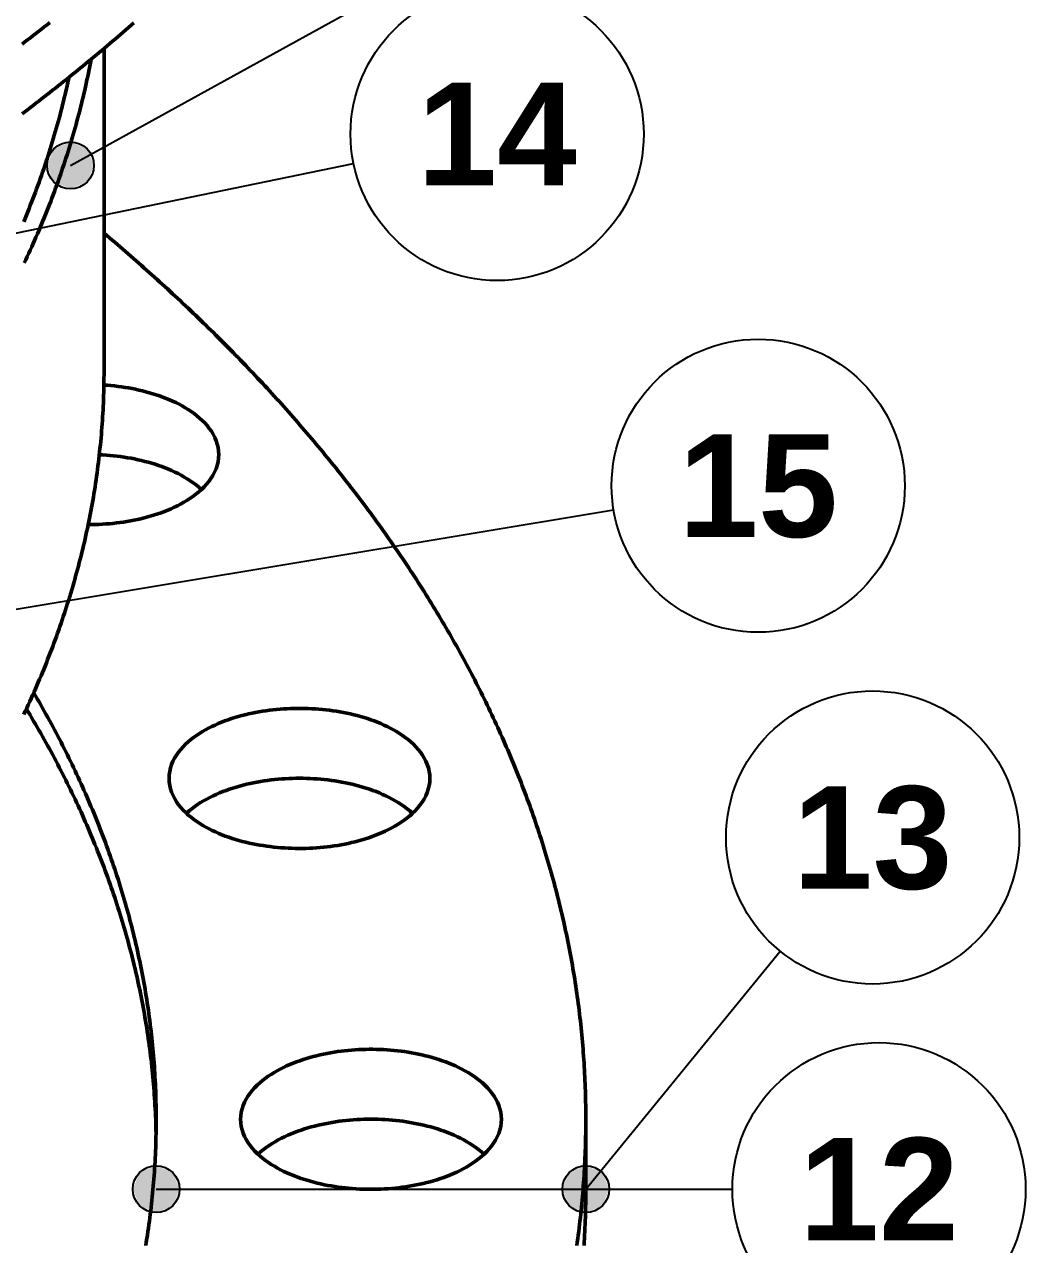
# Model space of a CAD drawing. Header units: millimetres. Extents: x 0 to 841, y 0 to 594.
# Drawn here: x 421.03 to 455.18, y 305.58 to 347.21 of the extents above; entities that cross this region are included whole.
import ezdxf
from ezdxf.enums import TextEntityAlignment as Align

# ---------------------------------------------------------------- set-up
doc = ezdxf.new("R2010")
doc.units = ezdxf.units.MM
for name, color, linetype, lineweight in [('ACH', 7, 'CONTINUOUS', 13), ('COTA', 7, 'CONTINUOUS', 25), ('FINA', 7, 'CONTINUOUS', 25), ('TXT', 7, 'CONTINUOUS', 25), ('VIS', 7, 'CONTINUOUS', 50)]:
    doc.layers.add(name, color=color, linetype=linetype, lineweight=lineweight)
doc.styles.add('STDB', font='LiberationSans-Bold.ttf')

msp = doc.modelspace()

# ---------------------------------------------------------------- hatches: boundary and pattern name
at = {"layer": 'ACH'}
h = msp.add_hatch(color=7, dxfattribs=at)
h.dxf.hatch_style = 1
h.paths.add_polyline_path([(423.403, 342.398), (423.168, 342.963), (422.603, 343.198), (422.037, 342.963), (421.803, 342.398), (422.037, 341.832), (422.603, 341.598), (423.168, 341.832)])
h = msp.add_hatch(color=7, dxfattribs=at)
h.dxf.hatch_style = 1
h.paths.add_polyline_path([(426.327, 307.47), (426.092, 308.035), (425.527, 308.27), (424.961, 308.035), (424.727, 307.47), (424.961, 306.904), (425.527, 306.67), (426.092, 306.904)])
h = msp.add_hatch(color=7, dxfattribs=at)
h.dxf.hatch_style = 1
h.paths.add_polyline_path([(440.982, 307.47), (440.748, 308.035), (440.182, 308.27), (439.617, 308.035), (439.382, 307.47), (439.617, 306.904), (440.182, 306.67), (440.748, 306.904)])

# ---------------------------------------------------------------- linework, layer by layer
at = {"layer": 'COTA'}
for p, q in [((422.603, 342.398), (441.929, 353.055)), ((357.929, 327.177), (432.26, 342.463)), ((392.851, 322.623), (441.128, 330.65)), ((440.182, 307.47), (446.806, 315.594)), ((425.527, 307.47), (445.182, 307.47))]:
    msp.add_line(p, q, dxfattribs=at)
for centre in [(422.603, 342.398), (425.527, 307.47), (440.182, 307.47)]:
    msp.add_circle(centre, 0.8, dxfattribs=at)
at = {"layer": 'FINA'}
for centre in [(437.157, 343.47), (446.061, 331.47), (449.965, 319.47), (450.182, 307.47)]:
    msp.add_circle(centre, 5, dxfattribs=at)
at = {"layer": 'VIS'}
for points in [[(420.95, 346.538), (421.045, 346.611), (421.141, 346.684), (421.236, 346.757), (421.331, 346.83), (421.426, 346.903), (421.521, 346.976), (421.616, 347.05), (421.711, 347.124), (421.805, 347.198), (421.9, 347.272)], [(420.95, 344.154), (421.045, 344.227), (421.141, 344.299), (421.236, 344.372), (421.331, 344.445), (421.426, 344.519), (421.521, 344.592), (421.616, 344.665), (421.711, 344.739), (421.805, 344.813), (421.9, 344.887), (421.994, 344.961), (422.088, 345.036), (422.183, 345.11), (422.277, 345.185), (422.37, 345.259), (422.464, 345.334), (422.558, 345.41), (422.651, 345.485), (422.744, 345.56), (422.838, 345.636), (422.931, 345.712), (423.024, 345.788), (423.117, 345.864), (423.209, 345.94), (423.302, 346.016), (423.394, 346.093), (423.486, 346.17), (423.579, 346.246), (423.671, 346.324), (423.762, 346.401), (423.854, 346.478), (423.946, 346.556), (424.037, 346.633), (424.129, 346.711), (424.22, 346.789), (424.311, 346.867), (424.402, 346.946), (424.492, 347.024), (424.583, 347.103), (424.674, 347.182), (424.764, 347.261)], [(423.747, 346.388), (423.747, 335.377)], [(421.028, 339.074), (421.08, 339.183), (421.13, 339.292), (421.181, 339.401), (421.231, 339.51), (421.28, 339.62), (421.329, 339.729), (421.378, 339.839), (421.426, 339.949), (421.474, 340.06), (421.521, 340.17), (421.568, 340.281), (421.615, 340.392), (421.661, 340.503), (421.706, 340.614), (421.752, 340.725), (421.796, 340.837), (421.84, 340.949), (421.884, 341.06), (421.928, 341.173), (421.97, 341.285), (422.013, 341.397), (422.055, 341.51), (422.096, 341.623), (422.137, 341.736), (422.178, 341.849), (422.218, 341.962), (422.258, 342.076), (422.297, 342.189), (422.335, 342.303), (422.374, 342.417), (422.411, 342.531), (422.448, 342.646), (422.485, 342.76), (422.521, 342.875), (422.557, 342.989), (422.592, 343.104), (422.627, 343.219), (422.661, 343.335), (422.695, 343.45), (422.728, 343.565), (422.761, 343.681), (422.793, 343.797), (422.825, 343.913), (422.856, 344.029), (422.887, 344.145), (422.917, 344.261), (422.947, 344.378), (422.976, 344.494), (423.005, 344.611), (423.033, 344.728), (423.06, 344.845), (423.088, 344.962), (423.114, 345.079), (423.14, 345.197), (423.166, 345.314), (423.191, 345.432), (423.215, 345.549), (423.239, 345.667), (423.262, 345.785), (423.285, 345.903), (423.308, 346.021)], [(421.008, 340.479), (421.054, 340.59), (421.099, 340.702), (421.144, 340.813), (421.189, 340.925), (421.233, 341.037), (421.277, 341.149), (421.32, 341.261), (421.363, 341.373), (421.405, 341.486), (421.447, 341.598), (421.489, 341.711), (421.53, 341.824), (421.57, 341.938), (421.61, 342.051), (421.65, 342.165), (421.689, 342.278), (421.727, 342.392), (421.765, 342.506), (421.803, 342.621), (421.84, 342.735), (421.876, 342.85), (421.912, 342.964), (421.948, 343.079), (421.983, 343.194), (422.018, 343.309), (422.052, 343.425), (422.085, 343.54), (422.119, 343.656), (422.151, 343.771), (422.183, 343.887), (422.215, 344.003), (422.246, 344.119), (422.276, 344.236), (422.306, 344.352), (422.336, 344.469), (422.365, 344.585), (422.393, 344.702), (422.421, 344.819), (422.449, 344.936), (422.476, 345.054), (422.502, 345.171), (422.528, 345.288), (422.553, 345.406)], [(440.182, 309.854), (440.182, 309.974), (440.181, 310.094), (440.18, 310.214), (440.178, 310.334), (440.176, 310.455), (440.174, 310.575), (440.17, 310.695), (440.167, 310.815), (440.163, 310.935), (440.158, 311.055), (440.153, 311.175), (440.148, 311.295), (440.142, 311.414), (440.135, 311.534), (440.128, 311.654), (440.121, 311.774), (440.113, 311.894), (440.105, 312.014), (440.096, 312.133), (440.087, 312.253), (440.077, 312.373), (440.067, 312.493), (440.056, 312.612), (440.045, 312.732), (440.033, 312.851), (440.021, 312.971), (440.009, 313.09), (439.995, 313.209), (439.982, 313.329), (439.968, 313.448), (439.953, 313.567), (439.939, 313.686), (439.923, 313.805), (439.907, 313.925), (439.891, 314.043), (439.874, 314.162), (439.857, 314.281), (439.839, 314.4), (439.821, 314.519), (439.802, 314.637), (439.783, 314.756), (439.764, 314.874), (439.744, 314.993), (439.723, 315.111), (439.702, 315.229), (439.681, 315.347), (439.659, 315.466), (439.637, 315.584), (439.614, 315.701), (439.591, 315.819), (439.567, 315.937), (439.543, 316.055), (439.519, 316.172), (439.494, 316.29), (439.468, 316.407), (439.442, 316.524), (439.416, 316.641), (439.389, 316.758), (439.362, 316.875), (439.334, 316.992), (439.306, 317.109), (439.278, 317.226), (439.249, 317.342), (439.22, 317.459), (439.19, 317.575), (439.16, 317.691), (439.129, 317.807), (439.098, 317.923), (439.066, 318.039), (439.034, 318.155), (439.002, 318.27), (438.969, 318.386), (438.936, 318.501), (438.902, 318.617), (438.868, 318.732), (438.834, 318.847), (438.799, 318.962), (438.763, 319.076), (438.728, 319.191), (438.691, 319.306), (438.655, 319.42), (438.618, 319.534), (438.58, 319.648), (438.543, 319.762), (438.504, 319.876), (438.466, 319.99), (438.427, 320.103), (438.387, 320.217), (438.348, 320.33), (438.307, 320.443), (438.267, 320.556), (438.226, 320.669), (438.184, 320.782), (438.143, 320.894), (438.1, 321.007), (438.058, 321.119), (438.015, 321.231), (437.972, 321.343), (437.928, 321.455), (437.884, 321.567), (437.839, 321.678), (437.794, 321.79), (437.749, 321.901), (437.704, 322.012), (437.658, 322.123), (437.611, 322.234), (437.565, 322.344), (437.517, 322.455), (437.47, 322.565), (437.422, 322.675), (437.374, 322.785), (437.325, 322.895), (437.276, 323.005), (437.227, 323.114), (437.177, 323.223), (437.127, 323.333), (437.077, 323.442), (437.026, 323.55), (436.975, 323.659), (436.924, 323.768), (436.872, 323.876), (436.82, 323.984), (436.767, 324.092), (436.715, 324.2), (436.661, 324.308), (436.608, 324.415), (436.554, 324.523), (436.5, 324.63), (436.445, 324.737), (436.391, 324.844), (436.335, 324.95), (436.28, 325.057), (436.224, 325.163), (436.168, 325.269), (436.111, 325.375), (436.055, 325.481), (435.997, 325.586), (435.94, 325.692), (435.882, 325.797), (435.824, 325.902), (435.766, 326.007), (435.707, 326.112), (435.648, 326.216), (435.588, 326.321), (435.529, 326.425), (435.469, 326.529), (435.409, 326.633), (435.348, 326.737), (435.287, 326.84), (435.226, 326.943), (435.164, 327.046), (435.102, 327.149), (435.04, 327.252), (434.978, 327.355), (434.915, 327.457), (434.852, 327.559), (434.789, 327.661), (434.725, 327.763), (434.662, 327.865), (434.597, 327.966), (434.533, 328.068), (434.468, 328.169), (434.403, 328.27), (434.338, 328.371), (434.272, 328.471), (434.206, 328.572), (434.14, 328.672), (434.074, 328.772), (434.007, 328.872), (433.94, 328.971), (433.873, 329.071), (433.806, 329.17), (433.738, 329.269), (433.67, 329.368), (433.601, 329.467), (433.533, 329.566), (433.464, 329.664), (433.395, 329.762), (433.326, 329.86), (433.256, 329.958), (433.186, 330.056), (433.116, 330.153), (433.046, 330.251), (432.975, 330.348), (432.904, 330.445), (432.833, 330.541), (432.762, 330.638), (432.69, 330.734), (432.618, 330.831), (432.546, 330.927), (432.474, 331.022), (432.401, 331.118), (432.328, 331.213), (432.255, 331.309), (432.182, 331.404), (432.108, 331.499), (432.034, 331.593), (431.96, 331.688), (431.886, 331.782), (431.811, 331.876), (431.737, 331.97), (431.662, 332.064), (431.587, 332.158), (431.511, 332.251), (431.435, 332.345), (431.36, 332.438), (431.283, 332.53), (431.207, 332.623), (431.131, 332.716), (431.054, 332.808), (430.977, 332.9), (430.9, 332.992), (430.822, 333.084), (430.745, 333.176), (430.667, 333.267), (430.589, 333.358), (430.51, 333.449), (430.432, 333.54), (430.353, 333.631), (430.274, 333.721), (430.195, 333.812), (430.116, 333.902), (430.036, 333.992), (429.957, 334.082), (429.877, 334.171), (429.797, 334.261), (429.716, 334.35), (429.636, 334.439), (429.555, 334.528), (429.474, 334.617), (429.393, 334.705), (429.312, 334.794), (429.23, 334.882), (429.149, 334.97), (429.067, 335.058), (428.985, 335.145), (428.902, 335.233), (428.82, 335.32), (428.737, 335.407), (428.654, 335.494), (428.571, 335.581), (428.488, 335.667), (428.405, 335.754), (428.321, 335.84), (428.237, 335.926), (428.153, 336.012), (428.069, 336.098), (427.985, 336.183), (427.901, 336.269), (427.816, 336.354), (427.731, 336.439), (427.646, 336.524), (427.561, 336.608), (427.476, 336.693), (427.39, 336.777), (427.304, 336.861), (427.219, 336.945), (427.133, 337.029), (427.046, 337.112), (426.96, 337.196), (426.874, 337.279), (426.787, 337.362), (426.7, 337.445), (426.613, 337.528), (426.526, 337.61), (426.438, 337.693), (426.351, 337.775), (426.263, 337.857), (426.175, 337.939), (426.087, 338.021), (425.999, 338.102), (425.911, 338.184), (425.823, 338.265), (425.734, 338.346), (425.645, 338.427), (425.556, 338.508), (425.467, 338.588), (425.378, 338.668), (425.289, 338.749), (425.199, 338.829), (425.109, 338.909), (425.02, 338.988), (424.93, 339.068), (424.84, 339.147), (424.749, 339.226), (424.659, 339.305), (424.568, 339.384), (424.478, 339.463), (424.387, 339.542), (424.296, 339.62), (424.205, 339.698), (424.114, 339.776), (424.022, 339.854), (423.931, 339.932), (423.839, 340.009), (423.747, 340.087)], [(421.01, 323.669), (421.062, 323.778), (421.113, 323.887), (421.163, 323.996), (421.213, 324.105), (421.263, 324.214), (421.312, 324.323), (421.361, 324.433), (421.409, 324.543), (421.457, 324.653), (421.504, 324.763), (421.551, 324.874), (421.598, 324.984), (421.644, 325.095), (421.69, 325.206), (421.735, 325.317), (421.78, 325.429), (421.824, 325.54), (421.868, 325.652), (421.912, 325.764), (421.954, 325.876), (421.997, 325.988), (422.039, 326.101), (422.081, 326.213), (422.122, 326.326), (422.163, 326.439), (422.203, 326.552), (422.242, 326.665), (422.282, 326.779), (422.32, 326.892), (422.359, 327.006), (422.397, 327.12), (422.434, 327.234), (422.471, 327.348), (422.507, 327.463), (422.543, 327.577), (422.578, 327.692), (422.613, 327.807), (422.648, 327.922), (422.682, 328.037), (422.715, 328.152), (422.748, 328.268), (422.78, 328.383), (422.812, 328.499), (422.844, 328.615), (422.875, 328.731), (422.905, 328.847), (422.935, 328.963), (422.964, 329.08), (422.993, 329.196), (423.021, 329.313), (423.049, 329.43), (423.076, 329.547), (423.103, 329.664), (423.129, 329.781), (423.155, 329.898), (423.18, 330.015), (423.205, 330.133), (423.229, 330.25), (423.253, 330.368), (423.276, 330.486), (423.298, 330.604), (423.32, 330.722), (423.342, 330.84), (423.362, 330.958), (423.383, 331.076), (423.403, 331.195), (423.422, 331.313), (423.441, 331.432), (423.459, 331.55), (423.476, 331.669), (423.494, 331.788), (423.51, 331.907), (423.526, 332.026), (423.541, 332.145), (423.556, 332.264), (423.571, 332.383), (423.585, 332.502), (423.598, 332.622), (423.61, 332.741), (423.623, 332.861), (423.634, 332.98), (423.645, 333.1), (423.656, 333.219), (423.665, 333.339), (423.675, 333.458), (423.683, 333.578), (423.692, 333.698), (423.699, 333.818), (423.706, 333.938), (423.713, 334.057), (423.719, 334.177), (423.724, 334.297), (423.729, 334.417), (423.733, 334.537), (423.737, 334.657), (423.74, 334.777), (423.743, 334.897), (423.745, 335.017), (423.746, 335.137), (423.747, 335.257), (423.747, 335.377)], [(423.743, 334.905), (423.863, 334.896), (423.984, 334.885), (424.104, 334.873), (424.225, 334.859), (424.345, 334.843), (424.464, 334.825), (424.584, 334.805), (424.703, 334.784), (424.822, 334.76), (424.94, 334.734), (425.058, 334.707), (425.175, 334.677), (425.292, 334.645), (425.408, 334.611), (425.523, 334.574), (425.638, 334.536), (425.752, 334.494), (425.865, 334.451), (425.977, 334.405), (426.088, 334.356), (426.197, 334.305), (426.305, 334.25), (426.412, 334.193), (426.517, 334.133), (426.62, 334.069), (426.721, 334.002), (426.819, 333.932), (426.915, 333.858), (427.008, 333.78), (427.097, 333.698), (427.182, 333.612), (427.263, 333.522), (427.339, 333.427), (427.408, 333.329), (427.471, 333.225), (427.527, 333.118), (427.574, 333.006), (427.612, 332.891), (427.64, 332.774), (427.657, 332.654), (427.662, 332.533)], [(423.587, 332.529), (423.708, 332.522), (423.829, 332.514), (423.949, 332.504), (424.07, 332.492), (424.19, 332.479), (424.31, 332.463), (424.429, 332.446), (424.549, 332.427), (424.668, 332.406), (424.786, 332.383), (424.905, 332.358), (425.022, 332.331), (425.14, 332.301), (425.257, 332.27), (425.373, 332.237), (425.488, 332.201), (425.603, 332.163), (425.717, 332.123), (425.83, 332.08), (425.942, 332.035), (426.053, 331.987), (426.163, 331.937), (426.272, 331.883), (426.379, 331.827), (426.484, 331.768), (426.587, 331.705), (426.689, 331.639), (426.788, 331.57), (426.885, 331.498), (426.978, 331.421), (427.068, 331.341)], [(427.662, 332.533), (427.656, 332.409), (427.638, 332.286), (427.609, 332.165), (427.569, 332.047), (427.52, 331.933), (427.461, 331.823), (427.395, 331.718), (427.322, 331.617), (427.243, 331.521), (427.159, 331.429), (427.07, 331.342), (426.977, 331.26), (426.881, 331.181), (426.782, 331.106), (426.679, 331.035), (426.575, 330.968), (426.468, 330.904), (426.359, 330.844)], [(426.359, 330.844), (426.252, 330.788), (426.143, 330.735), (426.034, 330.685), (425.923, 330.638), (425.81, 330.593), (425.697, 330.551), (425.583, 330.511), (425.469, 330.474), (425.353, 330.439), (425.237, 330.406), (425.12, 330.375), (425.003, 330.346), (424.885, 330.319), (424.767, 330.295), (424.648, 330.272), (424.529, 330.251), (424.41, 330.232), (424.291, 330.215), (424.171, 330.2), (424.051, 330.187), (423.931, 330.175), (423.81, 330.166), (423.69, 330.158), (423.569, 330.152), (423.449, 330.148), (423.328, 330.145), (423.207, 330.144)], [(425.527, 309.854), (425.526, 309.975), (425.526, 310.095), (425.524, 310.216), (425.522, 310.337), (425.52, 310.457), (425.517, 310.578), (425.513, 310.699), (425.509, 310.819), (425.504, 310.94), (425.499, 311.06), (425.493, 311.181), (425.486, 311.301), (425.479, 311.422), (425.472, 311.542), (425.464, 311.663), (425.455, 311.783), (425.446, 311.903), (425.436, 312.023), (425.426, 312.144), (425.415, 312.264), (425.403, 312.384), (425.391, 312.504), (425.379, 312.624), (425.366, 312.744), (425.352, 312.864), (425.338, 312.984), (425.323, 313.103), (425.308, 313.223), (425.292, 313.343), (425.276, 313.462), (425.259, 313.582), (425.241, 313.701), (425.223, 313.82), (425.205, 313.94), (425.185, 314.059), (425.166, 314.178), (425.146, 314.297), (425.125, 314.416), (425.104, 314.534), (425.082, 314.653), (425.06, 314.772), (425.037, 314.89), (425.013, 315.008), (424.989, 315.127), (424.965, 315.245), (424.94, 315.363), (424.915, 315.481), (424.889, 315.599), (424.862, 315.716), (424.835, 315.834), (424.808, 315.951), (424.779, 316.069), (424.751, 316.186), (424.722, 316.303), (424.692, 316.42), (424.662, 316.537), (424.631, 316.654), (424.6, 316.77), (424.569, 316.887), (424.537, 317.003), (424.504, 317.119), (424.471, 317.235), (424.437, 317.351), (424.403, 317.467), (424.369, 317.582), (424.333, 317.698), (424.298, 317.813), (424.262, 317.928), (424.225, 318.043), (424.188, 318.158), (424.151, 318.273), (424.113, 318.387), (424.074, 318.502), (424.035, 318.616), (423.996, 318.73), (423.956, 318.844), (423.916, 318.957), (423.875, 319.071), (423.834, 319.184), (423.792, 319.298), (423.75, 319.411), (423.707, 319.523), (423.664, 319.636), (423.62, 319.749), (423.576, 319.861), (423.532, 319.973), (423.487, 320.085), (423.441, 320.197), (423.396, 320.309), (423.349, 320.42), (423.303, 320.531), (423.256, 320.642), (423.208, 320.753), (423.16, 320.864), (423.112, 320.974), (423.063, 321.085), (423.014, 321.195), (422.964, 321.305), (422.914, 321.415), (422.863, 321.524), (422.812, 321.634), (422.761, 321.743), (422.709, 321.852), (422.657, 321.961), (422.604, 322.069), (422.551, 322.178), (422.498, 322.286), (422.444, 322.394), (422.39, 322.502), (422.336, 322.609), (422.281, 322.717), (422.225, 322.824), (422.169, 322.931), (422.113, 323.038), (422.057, 323.144), (422, 323.251), (421.943, 323.357), (421.885, 323.463), (421.827, 323.568), (421.768, 323.674), (421.71, 323.779), (421.65, 323.885), (421.591, 323.99), (421.531, 324.094), (421.471, 324.199), (421.41, 324.303), (421.349, 324.407)], [(425.522, 309.368), (425.52, 309.489), (425.517, 309.61), (425.513, 309.73), (425.509, 309.851), (425.504, 309.972), (425.499, 310.092), (425.493, 310.213), (425.486, 310.333), (425.479, 310.454), (425.472, 310.574), (425.463, 310.695), (425.455, 310.815), (425.445, 310.935), (425.436, 311.055), (425.425, 311.176), (425.414, 311.296), (425.403, 311.416), (425.391, 311.536), (425.378, 311.656), (425.365, 311.776), (425.352, 311.896), (425.337, 312.016), (425.323, 312.136), (425.307, 312.255), (425.291, 312.375), (425.275, 312.495), (425.258, 312.614), (425.241, 312.733), (425.222, 312.853), (425.204, 312.972), (425.185, 313.091), (425.165, 313.21), (425.145, 313.329), (425.124, 313.448), (425.103, 313.567), (425.081, 313.686), (425.059, 313.804), (425.036, 313.923), (425.013, 314.041), (424.989, 314.159), (424.964, 314.278), (424.939, 314.396), (424.914, 314.514), (424.888, 314.631), (424.861, 314.749), (424.834, 314.867), (424.806, 314.984), (424.778, 315.102), (424.75, 315.219), (424.721, 315.336), (424.691, 315.453), (424.661, 315.57), (424.63, 315.687), (424.599, 315.803), (424.567, 315.92), (424.535, 316.036), (424.503, 316.152), (424.47, 316.268), (424.436, 316.384), (424.402, 316.5), (424.367, 316.616), (424.332, 316.731), (424.296, 316.846), (424.26, 316.961), (424.224, 317.076), (424.187, 317.191), (424.149, 317.306), (424.111, 317.421), (424.073, 317.535), (424.034, 317.649), (423.994, 317.763), (423.954, 317.877), (423.914, 317.991), (423.873, 318.104), (423.832, 318.218), (423.79, 318.331), (423.748, 318.444), (423.705, 318.557), (423.662, 318.67), (423.618, 318.782), (423.574, 318.895), (423.53, 319.007), (423.485, 319.119), (423.439, 319.231), (423.394, 319.342), (423.347, 319.454), (423.301, 319.565), (423.253, 319.676), (423.206, 319.787), (423.158, 319.898), (423.109, 320.008), (423.061, 320.119), (423.011, 320.229), (422.962, 320.339), (422.911, 320.448), (422.861, 320.558), (422.81, 320.667), (422.758, 320.777), (422.707, 320.886), (422.654, 320.994), (422.602, 321.103), (422.549, 321.211), (422.495, 321.32), (422.442, 321.428), (422.387, 321.536), (422.333, 321.643), (422.278, 321.751), (422.222, 321.858), (422.167, 321.965), (422.11, 322.072), (422.054, 322.178), (421.997, 322.285), (421.94, 322.391), (421.882, 322.497), (421.824, 322.603), (421.765, 322.708), (421.706, 322.814), (421.647, 322.919), (421.588, 323.024), (421.528, 323.128), (421.467, 323.233), (421.407, 323.337), (421.346, 323.441), (421.284, 323.545), (421.223, 323.649), (421.161, 323.753), (421.098, 323.856)], [(425.965, 321.485), (425.97, 321.606), (425.987, 321.725), (426.015, 321.843), (426.052, 321.957), (426.099, 322.068), (426.155, 322.176), (426.217, 322.279), (426.287, 322.378), (426.362, 322.472), (426.442, 322.562), (426.527, 322.648), (426.616, 322.73), (426.708, 322.807), (426.804, 322.881), (426.902, 322.952), (427.002, 323.019), (427.105, 323.082), (427.21, 323.142), (427.316, 323.2), (427.424, 323.254), (427.533, 323.305), (427.643, 323.354), (427.755, 323.4), (427.867, 323.444), (427.981, 323.485), (428.095, 323.524), (428.21, 323.56), (428.326, 323.595), (428.443, 323.627), (428.56, 323.656), (428.677, 323.684), (428.795, 323.71), (428.913, 323.734), (429.032, 323.756), (429.151, 323.776), (429.27, 323.794), (429.39, 323.81), (429.51, 323.824), (429.63, 323.836), (429.75, 323.847), (429.871, 323.856), (429.991, 323.863), (430.112, 323.868), (430.232, 323.872), (430.353, 323.874), (430.474, 323.874), (430.595, 323.872), (430.715, 323.868), (430.836, 323.863), (430.956, 323.856), (431.077, 323.847), (431.197, 323.836), (431.317, 323.824), (431.437, 323.81), (431.557, 323.794), (431.676, 323.776), (431.795, 323.756), (431.914, 323.734), (432.032, 323.71), (432.15, 323.684), (432.268, 323.656), (432.385, 323.627), (432.501, 323.595), (432.617, 323.56), (432.732, 323.524), (432.846, 323.485), (432.96, 323.444), (433.072, 323.4), (433.184, 323.354), (433.294, 323.305), (433.403, 323.254), (433.511, 323.2), (433.617, 323.142), (433.722, 323.082), (433.825, 323.019), (433.925, 322.952), (434.023, 322.881), (434.119, 322.807), (434.211, 322.73), (434.3, 322.648), (434.385, 322.562), (434.465, 322.472), (434.54, 322.378), (434.61, 322.279), (434.673, 322.176), (434.728, 322.068), (434.775, 321.957), (434.812, 321.843), (434.84, 321.725), (434.857, 321.606), (434.863, 321.485)], [(433.559, 319.796), (433.452, 319.74), (433.342, 319.687), (433.232, 319.637), (433.12, 319.589), (433.007, 319.544), (432.893, 319.502), (432.779, 319.462), (432.663, 319.424), (432.547, 319.389), (432.43, 319.356), (432.312, 319.325), (432.194, 319.296), (432.076, 319.269), (431.957, 319.245), (431.838, 319.222), (431.718, 319.201), (431.598, 319.183), (431.478, 319.166), (431.357, 319.151), (431.236, 319.138), (431.115, 319.126), (430.994, 319.117), (430.873, 319.109), (430.752, 319.103), (430.63, 319.099), (430.509, 319.097), (430.387, 319.097), (430.266, 319.098), (430.144, 319.101), (430.023, 319.106), (429.902, 319.112), (429.781, 319.121), (429.66, 319.131), (429.539, 319.143), (429.418, 319.157), (429.298, 319.173), (429.177, 319.191), (429.057, 319.21), (428.938, 319.232), (428.819, 319.255), (428.7, 319.281), (428.582, 319.308), (428.464, 319.338), (428.347, 319.37), (428.23, 319.404), (428.114, 319.44), (427.999, 319.479), (427.885, 319.52), (427.771, 319.563), (427.659, 319.609), (427.547, 319.658), (427.437, 319.71), (427.329, 319.764), (427.222, 319.821), (427.116, 319.882), (427.013, 319.945), (426.911, 320.012), (426.812, 320.083), (426.716, 320.157), (426.623, 320.235), (426.533, 320.317), (426.448, 320.403), (426.366, 320.493), (426.29, 320.588), (426.22, 320.687), (426.157, 320.791), (426.101, 320.898), (426.053, 321.01), (426.015, 321.125), (425.987, 321.244), (425.97, 321.364), (425.965, 321.485)], [(426.558, 320.293), (426.649, 320.374), (426.743, 320.45), (426.84, 320.523), (426.939, 320.593), (427.041, 320.658), (427.145, 320.721), (427.25, 320.78), (427.358, 320.837), (427.467, 320.89), (427.577, 320.941), (427.688, 320.989), (427.801, 321.034), (427.914, 321.077), (428.028, 321.117), (428.143, 321.155), (428.259, 321.191), (428.376, 321.224), (428.493, 321.255), (428.611, 321.284), (428.729, 321.311), (428.848, 321.336), (428.967, 321.359), (429.086, 321.38), (429.206, 321.4), (429.326, 321.417), (429.446, 321.432), (429.566, 321.446), (429.687, 321.457), (429.808, 321.467), (429.929, 321.475), (430.05, 321.481), (430.171, 321.486), (430.292, 321.488), (430.414, 321.489), (430.535, 321.488), (430.656, 321.486), (430.777, 321.481), (430.898, 321.475), (431.019, 321.467), (431.14, 321.457), (431.261, 321.446), (431.381, 321.432), (431.501, 321.417), (431.621, 321.4), (431.741, 321.38), (431.861, 321.359), (431.98, 321.336), (432.098, 321.311), (432.216, 321.284), (432.334, 321.255), (432.451, 321.224), (432.568, 321.191), (432.684, 321.155), (432.799, 321.117), (432.913, 321.077), (433.027, 321.034), (433.139, 320.989), (433.25, 320.941), (433.361, 320.89), (433.469, 320.837), (433.577, 320.78), (433.682, 320.721), (433.786, 320.658), (433.888, 320.593), (433.988, 320.523), (434.084, 320.45), (434.178, 320.374), (434.269, 320.293)], [(434.863, 321.485), (434.857, 321.361), (434.839, 321.238), (434.809, 321.117), (434.77, 320.999), (434.72, 320.885), (434.662, 320.775), (434.595, 320.67), (434.523, 320.569), (434.444, 320.473), (434.359, 320.382), (434.271, 320.295), (434.178, 320.212), (434.081, 320.133), (433.982, 320.058), (433.88, 319.988), (433.775, 319.92), (433.668, 319.857), (433.559, 319.796)], [(428.405, 309.854), (428.411, 309.975), (428.428, 310.094), (428.456, 310.212), (428.493, 310.326), (428.54, 310.438), (428.595, 310.545), (428.658, 310.648), (428.728, 310.747), (428.803, 310.841), (428.883, 310.931), (428.968, 311.017), (429.057, 311.099), (429.149, 311.176), (429.245, 311.25), (429.343, 311.321), (429.443, 311.388), (429.546, 311.451), (429.651, 311.511), (429.757, 311.569), (429.865, 311.623), (429.974, 311.674), (430.084, 311.723), (430.196, 311.769), (430.308, 311.813), (430.422, 311.854), (430.536, 311.893), (430.651, 311.929), (430.767, 311.964), (430.883, 311.996), (431, 312.025), (431.118, 312.053), (431.236, 312.079), (431.354, 312.103), (431.473, 312.125), (431.592, 312.145), (431.711, 312.163), (431.831, 312.179), (431.951, 312.193), (432.071, 312.205), (432.191, 312.216), (432.312, 312.225), (432.432, 312.232), (432.553, 312.237), (432.673, 312.241), (432.794, 312.243), (432.915, 312.243), (433.036, 312.241), (433.156, 312.237), (433.277, 312.232), (433.397, 312.225), (433.518, 312.216), (433.638, 312.205), (433.758, 312.193), (433.878, 312.179), (433.998, 312.163), (434.117, 312.145), (434.236, 312.125), (434.355, 312.103), (434.473, 312.079), (434.591, 312.053), (434.708, 312.025), (434.825, 311.996), (434.942, 311.964), (435.058, 311.929), (435.173, 311.893), (435.287, 311.854), (435.401, 311.813), (435.513, 311.769), (435.625, 311.723), (435.735, 311.674), (435.844, 311.623), (435.952, 311.569), (436.058, 311.511), (436.163, 311.451), (436.266, 311.388), (436.366, 311.321), (436.464, 311.25), (436.56, 311.176), (436.652, 311.099), (436.741, 311.017), (436.826, 310.931), (436.906, 310.841), (436.981, 310.747), (437.051, 310.648), (437.113, 310.545), (437.169, 310.438), (437.216, 310.326), (437.253, 310.212), (437.281, 310.094), (437.298, 309.975), (437.303, 309.854)], [(425.169, 305.547), (425.188, 305.666), (425.207, 305.785), (425.225, 305.903), (425.243, 306.022), (425.261, 306.141), (425.277, 306.26), (425.294, 306.379), (425.309, 306.498), (425.325, 306.618), (425.339, 306.737), (425.353, 306.856), (425.367, 306.976), (425.38, 307.095), (425.392, 307.215), (425.404, 307.334), (425.416, 307.454), (425.426, 307.574), (425.437, 307.693), (425.446, 307.813), (425.456, 307.933), (425.464, 308.053), (425.472, 308.173), (425.48, 308.293), (425.487, 308.413), (425.493, 308.533), (425.499, 308.653), (425.504, 308.773), (425.509, 308.893), (425.513, 309.013), (425.517, 309.133), (425.52, 309.253), (425.522, 309.373), (425.524, 309.494), (425.526, 309.614), (425.526, 309.734), (425.527, 309.854)], [(436, 308.165), (435.893, 308.109), (435.783, 308.056), (435.673, 308.006), (435.561, 307.958), (435.448, 307.913), (435.334, 307.871), (435.219, 307.831), (435.104, 307.793), (434.988, 307.758), (434.871, 307.725), (434.753, 307.694), (434.635, 307.665), (434.517, 307.639), (434.398, 307.614), (434.279, 307.591), (434.159, 307.57), (434.039, 307.552), (433.919, 307.535), (433.798, 307.52), (433.677, 307.507), (433.556, 307.495), (433.435, 307.486), (433.314, 307.478), (433.193, 307.472), (433.071, 307.468), (432.95, 307.466), (432.828, 307.466), (432.707, 307.467), (432.585, 307.47), (432.464, 307.475), (432.343, 307.481), (432.221, 307.49), (432.1, 307.5), (431.98, 307.512), (431.859, 307.526), (431.738, 307.542), (431.618, 307.56), (431.498, 307.579), (431.379, 307.601), (431.26, 307.624), (431.141, 307.65), (431.023, 307.677), (430.905, 307.707), (430.787, 307.739), (430.671, 307.773), (430.555, 307.809), (430.44, 307.848), (430.325, 307.889), (430.212, 307.932), (430.1, 307.979), (429.988, 308.027), (429.878, 308.079), (429.77, 308.133), (429.662, 308.19), (429.557, 308.251), (429.454, 308.314), (429.352, 308.381), (429.253, 308.452), (429.157, 308.526), (429.064, 308.604), (428.974, 308.686), (428.888, 308.772), (428.807, 308.862), (428.731, 308.957), (428.661, 309.056), (428.598, 309.16), (428.542, 309.267), (428.494, 309.379), (428.456, 309.494), (428.428, 309.613), (428.411, 309.733), (428.405, 309.854)], [(428.999, 308.662), (429.09, 308.743), (429.184, 308.819), (429.28, 308.892), (429.38, 308.962), (429.482, 309.027), (429.586, 309.09), (429.691, 309.149), (429.799, 309.206), (429.907, 309.259), (430.018, 309.31), (430.129, 309.358), (430.241, 309.403), (430.355, 309.446), (430.469, 309.486), (430.584, 309.524), (430.7, 309.56), (430.817, 309.593), (430.934, 309.624), (431.052, 309.653), (431.17, 309.68), (431.288, 309.705), (431.407, 309.728), (431.527, 309.749), (431.647, 309.769), (431.767, 309.786), (431.887, 309.801), (432.007, 309.815), (432.128, 309.826), (432.249, 309.836), (432.37, 309.844), (432.491, 309.85), (432.612, 309.855), (432.733, 309.857), (432.854, 309.858), (432.976, 309.857), (433.097, 309.855), (433.218, 309.85), (433.339, 309.844), (433.46, 309.836), (433.581, 309.826), (433.702, 309.815), (433.822, 309.801), (433.942, 309.786), (434.062, 309.769), (434.182, 309.749), (434.301, 309.728), (434.42, 309.705), (434.539, 309.68), (434.657, 309.653), (434.775, 309.624), (434.892, 309.593), (435.009, 309.56), (435.125, 309.524), (435.24, 309.486), (435.354, 309.446), (435.467, 309.403), (435.58, 309.358), (435.691, 309.31), (435.801, 309.259), (435.91, 309.206), (436.018, 309.149), (436.123, 309.09), (436.227, 309.027), (436.329, 308.962), (436.428, 308.892), (436.525, 308.819), (436.619, 308.743), (436.71, 308.662)], [(437.303, 309.854), (437.297, 309.73), (437.28, 309.607), (437.25, 309.486), (437.21, 309.368), (437.161, 309.254), (437.102, 309.144), (437.036, 309.039), (436.963, 308.938), (436.884, 308.842), (436.8, 308.751), (436.711, 308.664), (436.619, 308.581), (436.522, 308.502), (436.423, 308.427), (436.321, 308.357), (436.216, 308.289), (436.109, 308.226), (436, 308.165)], [(439.875, 305.548), (439.891, 305.667), (439.908, 305.786), (439.923, 305.905), (439.939, 306.024), (439.954, 306.143), (439.968, 306.262), (439.982, 306.381), (439.996, 306.501), (440.009, 306.62), (440.021, 306.739), (440.033, 306.859), (440.045, 306.978), (440.056, 307.098), (440.067, 307.217), (440.077, 307.337), (440.087, 307.456), (440.096, 307.576), (440.105, 307.696), (440.113, 307.816), (440.121, 307.935), (440.129, 308.055), (440.135, 308.175), (440.142, 308.295), (440.148, 308.415), (440.153, 308.534), (440.158, 308.654), (440.163, 308.774), (440.167, 308.894), (440.171, 309.014), (440.174, 309.134), (440.176, 309.254), (440.178, 309.374), (440.18, 309.494), (440.181, 309.614), (440.182, 309.734), (440.182, 309.854)], [(440.182, 309.854), (440.182, 307.47)], [(440.121, 305.551), (440.129, 305.671), (440.135, 305.79), (440.142, 305.91), (440.148, 306.03), (440.153, 306.15), (440.158, 306.27), (440.163, 306.39), (440.167, 306.51), (440.171, 306.63), (440.174, 306.75), (440.176, 306.87), (440.178, 306.99), (440.18, 307.11), (440.181, 307.23), (440.182, 307.35), (440.182, 307.47)]]:
    msp.add_lwpolyline(points, dxfattribs=at)

# ---------------------------------------------------------------- texts
at = {"layer": 'TXT', "style": 'STDB'}
for s, p in [('14', (437.157, 343.47)), ('15', (446.061, 331.47)), ('13', (449.965, 319.47)), ('12', (450.182, 307.47))]:
    msp.add_text(s, height=3.5, dxfattribs=at).set_placement(p, align=Align.MIDDLE_CENTER)

doc.saveas('drawing.dxf')
